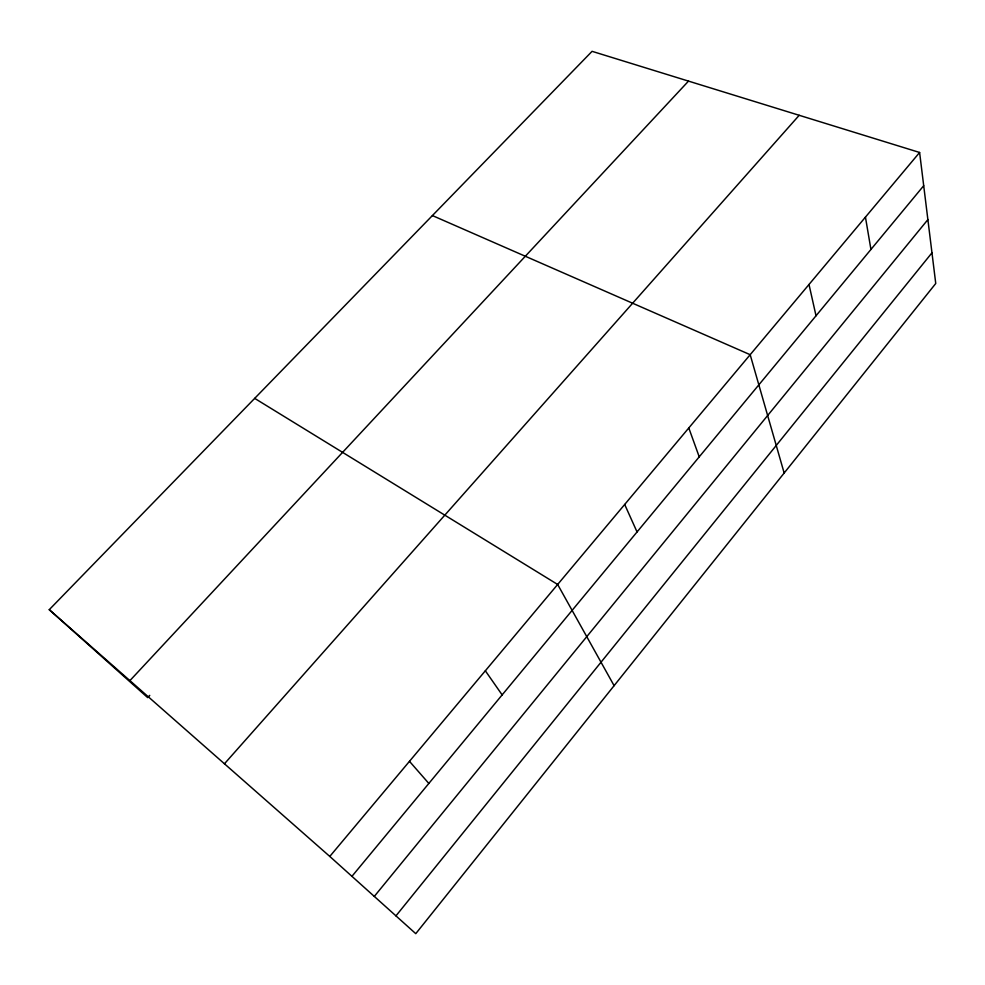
<?xml version="1.0" encoding="UTF-8"?>
<svg xmlns="http://www.w3.org/2000/svg" width="985" height="985" viewBox="0 0 985 985"><rect width="100%" height="100%" fill="white"/><g stroke="black" fill="none" stroke-linecap="round" stroke-linejoin="round"><path stroke-width="1.48" d="M395.958 915.865L931.97 252.813M374.3 896.412L927.882 219.606M351.94 876.33L923.708 185.709M919.608 152.478L935.75 283.483L415.769 933.669L329.79 856.433L919.608 152.478L592.071 51.331L49.25 609.678L147.676 697.602L149.745 695.361M224.457 763.781L799.192 115.294M129.909 680.623L688.503 81.115M432.403 215.567L750.176 354.698L784.159 473.022M254.684 398.371L557.658 584.474L614.098 685.671M49.25 609.678L329.79 856.433M409.477 761.331L428.832 783.444M485.346 670.785L502.141 694.905M624.687 504.48L637.049 531.962M688.798 427.97L699.227 456.843M809.005 284.493L816.023 315.766M865.446 217.143L870.937 249.451"/></g></svg>
